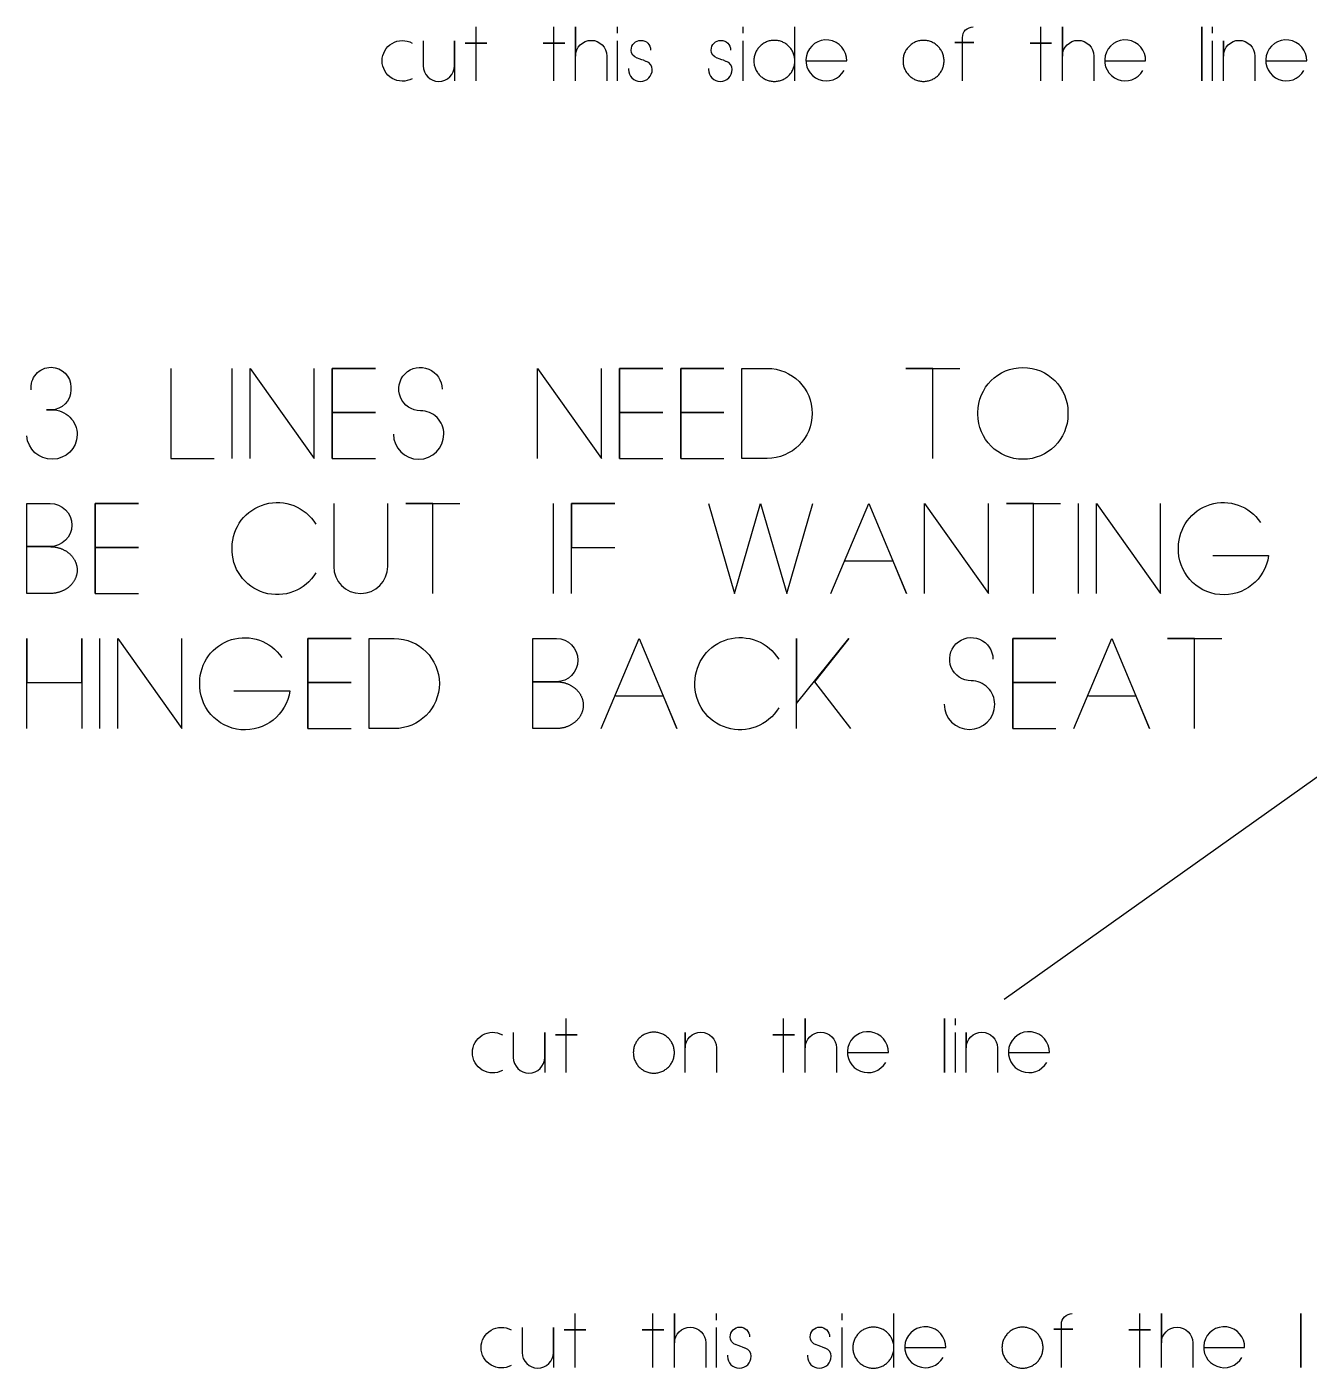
# Model space of a CAD drawing. Extents: x -841 to 5272, y -506 to 2808.
# Drawn here: x -841 to -129, y 431 to 1175 of the extents above; entities that cross this region are included whole.
import ezdxf

# ---------------------------------------------------------------- set-up
doc = ezdxf.new("R2010")
doc.units = 0
doc.layers.add('T5_LOGOLAYER_2', color=18, linetype='CONTINUOUS')
doc.layers.add('T5_LOGOLAYER_21', color=18, linetype='CONTINUOUS')

msp = doc.modelspace()

# ---------------------------------------------------------------- linework, layer by layer
at = {"layer": 'T5_LOGOLAYER_2'}
for points in [[(-591.84, 1145.45), (-591.84, 1166.45), (-597.84, 1166.45), (-585.84, 1166.45), (-591.84, 1166.45), (-591.84, 1175.45)], [(-548.64, 1145.45), (-548.64, 1166.45), (-554.64, 1166.45), (-542.64, 1166.45), (-548.64, 1166.45), (-548.64, 1175.45)], [(-513.24, 1171.85), (-513.24, 1175.45)], [(-443.64, 1171.85), (-443.64, 1175.45)], [(-414.84, 1145.45), (-414.84, 1156.55), (-414.86, 1157.14), (-414.9, 1157.72), (-414.98, 1158.29), (-415.08, 1158.85), (-415.2, 1159.4), (-415.36, 1159.94), (-415.54, 1160.47), (-415.74, 1160.99), (-415.97, 1161.49), (-416.22, 1161.98), (-416.5, 1162.46), (-416.79, 1162.92), (-417.11, 1163.37), (-417.45, 1163.8), (-417.81, 1164.21), (-418.18, 1164.61), (-418.58, 1164.99), (-418.99, 1165.35), (-419.42, 1165.69), (-419.87, 1166), (-420.33, 1166.3), (-420.81, 1166.57), (-421.3, 1166.83), (-421.81, 1167.05), (-422.33, 1167.26), (-422.85, 1167.44), (-423.4, 1167.59), (-423.95, 1167.72), (-424.51, 1167.82), (-425.08, 1167.89), (-425.66, 1167.94), (-426.24, 1167.95), (-426.83, 1167.94), (-427.41, 1167.89), (-427.98, 1167.82), (-428.54, 1167.72), (-429.09, 1167.59), (-429.63, 1167.44), (-430.16, 1167.26), (-430.68, 1167.05), (-431.19, 1166.83), (-431.68, 1166.57), (-432.16, 1166.3), (-432.62, 1166), (-433.07, 1165.69), (-433.5, 1165.35), (-433.91, 1164.99), (-434.31, 1164.61), (-434.68, 1164.21), (-435.04, 1163.8), (-435.38, 1163.37), (-435.7, 1162.92), (-435.99, 1162.46), (-436.27, 1161.98), (-436.52, 1161.49), (-436.75, 1160.99), (-436.95, 1160.47), (-437.13, 1159.94), (-437.29, 1159.4), (-437.41, 1158.85), (-437.51, 1158.29), (-437.59, 1157.72), (-437.63, 1157.14), (-437.64, 1156.55), (-437.63, 1155.96), (-437.59, 1155.38), (-437.51, 1154.81), (-437.41, 1154.25), (-437.29, 1153.7), (-437.13, 1153.16), (-436.95, 1152.63), (-436.75, 1152.11), (-436.52, 1151.61), (-436.27, 1151.12), (-435.99, 1150.64), (-435.7, 1150.18), (-435.38, 1149.73), (-435.04, 1149.3), (-434.68, 1148.88), (-434.31, 1148.49), (-433.91, 1148.11), (-433.5, 1147.75), (-433.07, 1147.41), (-432.62, 1147.1), (-432.16, 1146.8), (-431.68, 1146.53), (-431.19, 1146.27), (-430.68, 1146.05), (-430.16, 1145.84), (-429.63, 1145.66), (-429.09, 1145.51), (-428.54, 1145.38), (-427.98, 1145.28), (-427.41, 1145.21), (-426.83, 1145.16), (-426.24, 1145.15), (-425.66, 1145.16), (-425.08, 1145.21), (-424.51, 1145.28), (-423.95, 1145.38), (-423.4, 1145.51), (-422.85, 1145.66), (-422.33, 1145.84), (-421.81, 1146.05), (-421.3, 1146.27), (-420.81, 1146.53), (-420.33, 1146.8), (-419.87, 1147.1), (-419.42, 1147.41), (-418.99, 1147.75), (-418.58, 1148.11), (-418.18, 1148.49), (-417.81, 1148.88), (-417.45, 1149.3), (-417.11, 1149.73), (-416.79, 1150.18), (-416.5, 1150.64), (-416.22, 1151.12), (-415.97, 1151.61), (-415.74, 1152.11), (-415.54, 1152.63), (-415.36, 1153.16), (-415.2, 1153.7), (-415.08, 1154.25), (-414.98, 1154.81), (-414.9, 1155.38), (-414.86, 1155.96), (-414.84, 1156.55), (-414.84, 1175.45)], [(-278.34, 1145.45), (-278.34, 1166.45), (-284.34, 1166.45), (-272.34, 1166.45), (-278.34, 1166.45), (-278.34, 1175.45)], [(-182.94, 1171.85), (-182.94, 1175.45)], [(-513.24, 1145.45), (-513.24, 1167.65)], [(-443.64, 1145.45), (-443.64, 1167.65)], [(-182.94, 1145.45), (-182.94, 1167.65)], [(-761.23, 985.84), (-761.23, 935.84), (-737.23, 935.84)], [(-727.23, 935.84), (-727.23, 985.84)], [(-717.23, 935.84), (-717.23, 985.84), (-681.73, 935.84), (-681.73, 985.84)], [(-671.73, 935.84), (-671.73, 985.84), (-647.73, 985.84), (-671.73, 985.84), (-671.73, 961.34), (-647.73, 961.34), (-671.73, 961.34), (-671.73, 935.84), (-647.73, 935.84)], [(-557.73, 935.84), (-557.73, 985.84), (-522.23, 935.84), (-522.23, 985.84)], [(-512.23, 935.84), (-512.23, 985.84), (-488.23, 985.84), (-512.23, 985.84), (-512.23, 961.34), (-488.23, 961.34), (-512.23, 961.34), (-512.23, 935.84), (-488.23, 935.84)], [(-478.23, 935.84), (-478.23, 985.84), (-454.23, 985.84), (-478.23, 985.84), (-478.23, 961.34), (-454.23, 961.34), (-478.23, 961.34), (-478.23, 935.84), (-454.23, 935.84)], [(-338.26, 935.84), (-338.26, 985.84), (-353.26, 985.84), (-323.26, 985.84)], [(-803.29, 860.84), (-803.29, 910.84), (-779.29, 910.84), (-803.29, 910.84), (-803.29, 886.34), (-779.29, 886.34), (-803.29, 886.34), (-803.29, 860.84), (-779.29, 860.84)], [(-615.89, 860.84), (-615.89, 910.84), (-630.89, 910.84), (-600.89, 910.84)], [(-548.89, 860.84), (-548.89, 910.84)], [(-538.89, 860.84), (-538.89, 910.84), (-514.89, 910.84), (-538.89, 910.84), (-538.89, 886.34), (-514.89, 886.34)], [(-462.89, 910.84), (-448.39, 860.84), (-433.89, 910.84), (-419.39, 860.84), (-404.89, 910.84)], [(-394.89, 860.84), (-373.89, 910.84), (-352.89, 860.84), (-360.39, 878.84), (-386.89, 878.84)], [(-342.89, 860.84), (-342.89, 910.84), (-307.39, 860.84), (-307.39, 910.84)], [(-282.39, 860.84), (-282.39, 910.84), (-297.39, 910.84), (-267.39, 910.84)], [(-257.39, 860.84), (-257.39, 910.84)], [(-247.39, 860.84), (-247.39, 910.84), (-211.89, 860.84), (-211.89, 910.84)], [(-841.23, 785.84), (-841.23, 835.84), (-841.23, 811.34), (-810.73, 811.34), (-810.73, 835.84), (-810.73, 785.84)], [(-800.73, 785.84), (-800.73, 835.84)], [(-790.73, 785.84), (-790.73, 835.84), (-755.23, 785.84), (-755.23, 835.84)], [(-685.23, 785.84), (-685.23, 835.84), (-661.23, 835.84), (-685.23, 835.84), (-685.23, 811.34), (-661.23, 811.34), (-685.23, 811.34), (-685.23, 785.84), (-661.23, 785.84)], [(-522.33, 785.84), (-501.33, 835.84), (-480.33, 785.84), (-487.83, 803.84), (-514.33, 803.84)], [(-413.93, 785.84), (-413.93, 835.84), (-413.93, 799.84), (-384.93, 835.84), (-403.93, 811.84), (-383.93, 785.84)], [(-293.93, 785.84), (-293.93, 835.84), (-269.93, 835.84), (-293.93, 835.84), (-293.93, 811.34), (-269.93, 811.34), (-293.93, 811.34), (-293.93, 785.84), (-269.93, 785.84)], [(-259.93, 785.84), (-238.93, 835.84), (-217.93, 785.84), (-225.43, 803.84), (-251.93, 803.84)], [(-192.93, 785.84), (-192.93, 835.84), (-207.93, 835.84), (-177.93, 835.84)], [(-54.06, 809.11), (-298.64, 635.38)], [(-541.76, 594.82), (-541.76, 615.82), (-547.76, 615.82), (-535.76, 615.82), (-541.76, 615.82), (-541.76, 624.82)], [(-421.16, 594.82), (-421.16, 615.82), (-427.16, 615.82), (-415.16, 615.82), (-421.16, 615.82), (-421.16, 624.82)], [(-325.76, 621.22), (-325.76, 624.82)], [(-325.76, 594.82), (-325.76, 617.02)], [(-536.89, 431.03), (-536.89, 452.03), (-542.89, 452.03), (-530.89, 452.03), (-536.89, 452.03), (-536.89, 461.03)], [(-493.69, 431.03), (-493.69, 452.03), (-499.69, 452.03), (-487.69, 452.03), (-493.69, 452.03), (-493.69, 461.03)], [(-458.29, 457.43), (-458.29, 461.03)], [(-388.69, 457.43), (-388.69, 461.03)], [(-359.89, 431.03), (-359.89, 442.13), (-359.9, 442.72), (-359.95, 443.3), (-360.02, 443.87), (-360.12, 444.43), (-360.25, 444.98), (-360.4, 445.52), (-360.58, 446.05), (-360.79, 446.57), (-361.01, 447.08), (-361.27, 447.57), (-361.54, 448.04), (-361.84, 448.51), (-362.15, 448.95), (-362.49, 449.38), (-362.85, 449.8), (-363.23, 450.19), (-363.62, 450.57), (-364.04, 450.93), (-364.47, 451.27), (-364.92, 451.59), (-365.38, 451.88), (-365.86, 452.16), (-366.35, 452.41), (-366.85, 452.64), (-367.37, 452.84), (-367.9, 453.02), (-368.44, 453.17), (-368.99, 453.3), (-369.55, 453.4), (-370.12, 453.47), (-370.7, 453.52), (-371.29, 453.53), (-371.88, 453.52), (-372.46, 453.47), (-373.03, 453.4), (-373.59, 453.3), (-374.14, 453.17), (-374.68, 453.02), (-375.21, 452.84), (-375.73, 452.64), (-376.23, 452.41), (-376.72, 452.16), (-377.2, 451.88), (-377.66, 451.59), (-378.11, 451.27), (-378.54, 450.93), (-378.95, 450.57), (-379.35, 450.19), (-379.73, 449.8), (-380.09, 449.38), (-380.43, 448.95), (-380.74, 448.51), (-381.04, 448.04), (-381.31, 447.57), (-381.57, 447.08), (-381.79, 446.57), (-382, 446.05), (-382.18, 445.52), (-382.33, 444.98), (-382.46, 444.43), (-382.56, 443.87), (-382.63, 443.3), (-382.68, 442.72), (-382.69, 442.13), (-382.68, 441.55), (-382.63, 440.97), (-382.56, 440.4), (-382.46, 439.84), (-382.33, 439.28), (-382.18, 438.74), (-382, 438.21), (-381.79, 437.7), (-381.57, 437.19), (-381.31, 436.7), (-381.04, 436.22), (-380.74, 435.76), (-380.43, 435.31), (-380.09, 434.88), (-379.73, 434.47), (-379.35, 434.07), (-378.95, 433.69), (-378.54, 433.34), (-378.11, 433), (-377.66, 432.68), (-377.2, 432.38), (-376.72, 432.11), (-376.23, 431.86), (-375.73, 431.63), (-375.21, 431.42), (-374.68, 431.25), (-374.14, 431.09), (-373.59, 430.96), (-373.03, 430.86), (-372.46, 430.79), (-371.88, 430.75), (-371.29, 430.73), (-370.7, 430.75), (-370.12, 430.79), (-369.55, 430.86), (-368.99, 430.96), (-368.44, 431.09), (-367.9, 431.25), (-367.37, 431.42), (-366.85, 431.63), (-366.35, 431.86), (-365.86, 432.11), (-365.38, 432.38), (-364.92, 432.68), (-364.47, 433), (-364.04, 433.34), (-363.62, 433.69), (-363.23, 434.07), (-362.85, 434.47), (-362.49, 434.88), (-362.15, 435.31), (-361.84, 435.76), (-361.54, 436.22), (-361.27, 436.7), (-361.01, 437.19), (-360.79, 437.7), (-360.58, 438.21), (-360.4, 438.74), (-360.25, 439.28), (-360.12, 439.84), (-360.02, 440.4), (-359.95, 440.97), (-359.9, 441.55), (-359.89, 442.13), (-359.89, 461.03)], [(-223.39, 431.03), (-223.39, 452.03), (-229.39, 452.03), (-217.39, 452.03), (-223.39, 452.03), (-223.39, 461.03)], [(-458.29, 431.03), (-458.29, 453.23)], [(-388.69, 431.03), (-388.69, 453.23)]]:
    msp.add_lwpolyline(points, dxfattribs=at)
for points in [[(-536.64, 1145.45), (-536.64, 1175.45), (-536.64, 1159.25, -1), (-519.24, 1159.25), (-519.24, 1145.45)], [(-321.84, 1145.45), (-321.84, 1166.75), (-326.04, 1166.75), (-315.54, 1166.75), (-321.84, 1166.75), (-321.84, 1169.45, -0.413333), (-315.84, 1175.45)], [(-266.34, 1145.45), (-266.34, 1175.45), (-266.34, 1159.25, -1), (-248.94, 1159.25), (-248.94, 1145.45)], [(-627.3, 1146.65, -0.569347), (-643.98, 1156.55, -0.569347), (-627.3, 1166.45)], [(-621.24, 1167.65), (-621.24, 1153.85, 1), (-603.84, 1153.85), (-603.84, 1167.65), (-603.84, 1145.45)], [(-497.64, 1156.25), (-498.84, 1156.85), (-499.74, 1157.15), (-501.24, 1157.75), (-502.14, 1158.05), (-502.44, 1158.05, -0.313298), (-505.74, 1162.55, -1), (-494.94, 1162.55)], [(-453.24, 1156.25), (-454.44, 1156.85), (-455.34, 1157.15), (-456.84, 1157.75), (-457.74, 1158.05), (-458.04, 1158.05, -0.313298), (-461.34, 1162.55, -1), (-450.54, 1162.55)], [(-408.24, 1156.55), (-386.04, 1156.55, 0.90232), (-408.5, 1159.35, 0.862347), (-387.54, 1151.15)], [(-242.34, 1156.55), (-220.14, 1156.55, 0.90232), (-242.6, 1159.35, 0.862347), (-221.64, 1151.15)], [(-176.94, 1145.45), (-176.94, 1167.65), (-176.94, 1159.25, -1), (-159.54, 1159.25), (-159.54, 1145.45)], [(-152.94, 1156.55), (-130.74, 1156.55, 0.90232), (-153.2, 1159.35, 0.862347), (-132.24, 1151.15)], [(-507.24, 1152.35), (-507.24, 1151.75, 1), (-494.04, 1151.75, 0.329104), (-497.34, 1156.25)], [(-462.84, 1152.35), (-462.84, 1151.75, 1), (-449.64, 1151.75, 0.329104), (-452.94, 1156.25)], [(-838.73, 973.84, -0.454849), (-827.73, 986.44, -0.411435), (-816.73, 975.34), (-816.73, 973.84, -0.412121), (-827.73, 962.84), (-830.23, 962.84), (-827.23, 962.84, -0.414286), (-813.23, 948.84, -0.946269), (-841.23, 948.34)], [(-637.73, 949.34, 1), (-609.73, 949.34, 0.415385), (-622.73, 962.34, -0.668438), (-631.23, 982.84, -0.668438), (-610.73, 974.34)], [(-680.79, 872.34, -0.77786), (-727.29, 886.34, -0.756443), (-680.79, 899.34)], [(-670.89, 910.84), (-670.89, 875.84, 1), (-640.89, 875.84), (-640.89, 910.84)], [(-182.89, 881.84), (-151.89, 881.84, -0.955296), (-201.89, 886.34, -0.741566), (-156.39, 900.34)], [(-726.23, 806.84), (-695.23, 806.84, -0.955296), (-745.23, 811.34, -0.741566), (-699.73, 825.34)], [(-423.83, 797.34, -0.77786), (-470.33, 811.34, -0.756443), (-423.83, 824.34)], [(-331.93, 799.34, 1), (-303.93, 799.34, 0.415385), (-316.93, 812.34, -0.668438), (-325.43, 832.84, -0.668438), (-304.93, 824.34)], [(-409.16, 594.82), (-409.16, 624.82), (-409.16, 608.62, -1), (-391.76, 608.62), (-391.76, 594.82)], [(-577.22, 596.02, -0.569347), (-593.9, 605.92, -0.569347), (-577.22, 615.82)], [(-571.16, 617.02), (-571.16, 603.22, 1), (-553.76, 603.22), (-553.76, 617.02), (-553.76, 594.82)], [(-475.76, 594.82), (-475.76, 617.02), (-475.76, 608.62, -1), (-458.36, 608.62), (-458.36, 594.82)], [(-385.16, 605.92), (-362.96, 605.92, 0.90232), (-385.42, 608.72, 0.862347), (-364.46, 600.52)], [(-319.76, 594.82), (-319.76, 617.02), (-319.76, 608.62, -1), (-302.36, 608.62), (-302.36, 594.82)], [(-295.76, 605.92), (-273.56, 605.92, 0.90232), (-296.02, 608.72, 0.862347), (-275.06, 600.52)], [(-481.69, 431.03), (-481.69, 461.03), (-481.69, 444.83, -1), (-464.29, 444.83), (-464.29, 431.03)], [(-266.89, 431.03), (-266.89, 452.33), (-271.09, 452.33), (-260.59, 452.33), (-266.89, 452.33), (-266.89, 455.03, -0.413333), (-260.89, 461.03)], [(-211.39, 431.03), (-211.39, 461.03), (-211.39, 444.83, -1), (-193.99, 444.83), (-193.99, 431.03)], [(-572.35, 432.23, -0.569347), (-589.03, 442.13, -0.569347), (-572.35, 452.03)], [(-566.29, 453.23), (-566.29, 439.43, 1), (-548.89, 439.43), (-548.89, 453.23), (-548.89, 431.03)], [(-442.69, 441.83), (-443.89, 442.43), (-444.79, 442.73), (-446.29, 443.33), (-447.19, 443.63), (-447.49, 443.63, -0.313298), (-450.79, 448.13, -1), (-439.99, 448.13)], [(-398.29, 441.83), (-399.49, 442.43), (-400.39, 442.73), (-401.89, 443.33), (-402.79, 443.63), (-403.09, 443.63, -0.313298), (-406.39, 448.13, -1), (-395.59, 448.13)], [(-353.29, 442.13), (-331.09, 442.13, 0.90232), (-353.55, 444.93, 0.862347), (-332.59, 436.73)], [(-187.39, 442.13), (-165.19, 442.13, 0.90232), (-187.65, 444.93, 0.862347), (-166.69, 436.73)], [(-452.29, 437.93), (-452.29, 437.33, 1), (-439.09, 437.33, 0.329104), (-442.39, 441.83)], [(-407.89, 437.93), (-407.89, 437.33, 1), (-394.69, 437.33, 0.329104), (-397.99, 441.83)]]:
    msp.add_lwpolyline(points, format="xyb", dxfattribs=at)
for points in [[(-188.94, 1145.45), (-188.94, 1175.45)], [(-343.44, 1145.15), (-342.86, 1145.16), (-342.28, 1145.21), (-341.71, 1145.28), (-341.15, 1145.38), (-340.6, 1145.51), (-340.05, 1145.66), (-339.53, 1145.84), (-339.01, 1146.05), (-338.5, 1146.27), (-338.01, 1146.53), (-337.53, 1146.8), (-337.07, 1147.1), (-336.62, 1147.41), (-336.19, 1147.75), (-335.78, 1148.11), (-335.38, 1148.49), (-335.01, 1148.88), (-334.65, 1149.3), (-334.31, 1149.73), (-333.99, 1150.18), (-333.7, 1150.64), (-333.42, 1151.12), (-333.17, 1151.61), (-332.94, 1152.11), (-332.74, 1152.63), (-332.56, 1153.16), (-332.4, 1153.7), (-332.28, 1154.25), (-332.18, 1154.81), (-332.1, 1155.38), (-332.06, 1155.96), (-332.04, 1156.55), (-332.06, 1157.14), (-332.1, 1157.72), (-332.18, 1158.29), (-332.28, 1158.85), (-332.4, 1159.4), (-332.56, 1159.94), (-332.74, 1160.47), (-332.94, 1160.99), (-333.17, 1161.49), (-333.42, 1161.98), (-333.7, 1162.46), (-333.99, 1162.92), (-334.31, 1163.37), (-334.65, 1163.8), (-335.01, 1164.21), (-335.38, 1164.61), (-335.78, 1164.99), (-336.19, 1165.35), (-336.62, 1165.69), (-337.07, 1166), (-337.53, 1166.3), (-338.01, 1166.57), (-338.5, 1166.83), (-339.01, 1167.05), (-339.53, 1167.26), (-340.05, 1167.44), (-340.6, 1167.59), (-341.15, 1167.72), (-341.71, 1167.82), (-342.28, 1167.89), (-342.86, 1167.94), (-343.44, 1167.95), (-344.03, 1167.94), (-344.61, 1167.89), (-345.18, 1167.82), (-345.74, 1167.72), (-346.29, 1167.59), (-346.83, 1167.44), (-347.36, 1167.26), (-347.88, 1167.05), (-348.39, 1166.83), (-348.88, 1166.57), (-349.36, 1166.3), (-349.82, 1166), (-350.27, 1165.69), (-350.7, 1165.35), (-351.11, 1164.99), (-351.51, 1164.61), (-351.88, 1164.21), (-352.24, 1163.8), (-352.58, 1163.37), (-352.9, 1162.92), (-353.19, 1162.46), (-353.47, 1161.98), (-353.72, 1161.49), (-353.95, 1160.99), (-354.15, 1160.47), (-354.33, 1159.94), (-354.49, 1159.4), (-354.61, 1158.85), (-354.71, 1158.29), (-354.79, 1157.72), (-354.83, 1157.14), (-354.84, 1156.55), (-354.83, 1155.96), (-354.79, 1155.38), (-354.71, 1154.81), (-354.61, 1154.25), (-354.49, 1153.7), (-354.33, 1153.16), (-354.15, 1152.63), (-353.95, 1152.11), (-353.72, 1151.61), (-353.47, 1151.12), (-353.19, 1150.64), (-352.9, 1150.18), (-352.58, 1149.73), (-352.24, 1149.3), (-351.88, 1148.88), (-351.51, 1148.49), (-351.11, 1148.11), (-350.7, 1147.75), (-350.27, 1147.41), (-349.82, 1147.1), (-349.36, 1146.8), (-348.88, 1146.53), (-348.39, 1146.27), (-347.88, 1146.05), (-347.36, 1145.84), (-346.83, 1145.66), (-346.29, 1145.51), (-345.74, 1145.38), (-345.18, 1145.28), (-344.61, 1145.21), (-344.03, 1145.16)], [(-331.76, 594.82), (-331.76, 624.82)], [(-493.16, 594.52), (-492.57, 594.54), (-491.99, 594.58), (-491.42, 594.66), (-490.86, 594.76), (-490.31, 594.88), (-489.77, 595.04), (-489.24, 595.22), (-488.72, 595.42), (-488.21, 595.65), (-487.72, 595.9), (-487.24, 596.17), (-486.78, 596.47), (-486.33, 596.79), (-485.9, 597.13), (-485.49, 597.49), (-485.09, 597.86), (-484.72, 598.26), (-484.36, 598.67), (-484.02, 599.1), (-483.7, 599.55), (-483.41, 600.01), (-483.13, 600.49), (-482.88, 600.98), (-482.65, 601.49), (-482.45, 602), (-482.27, 602.53), (-482.11, 603.07), (-481.99, 603.63), (-481.89, 604.19), (-481.81, 604.76), (-481.77, 605.34), (-481.76, 605.92), (-481.77, 606.51), (-481.81, 607.09), (-481.89, 607.66), (-481.99, 608.22), (-482.11, 608.77), (-482.27, 609.31), (-482.45, 609.84), (-482.65, 610.36), (-482.88, 610.87), (-483.13, 611.36), (-483.41, 611.84), (-483.7, 612.3), (-484.02, 612.74), (-484.36, 613.18), (-484.72, 613.59), (-485.09, 613.98), (-485.49, 614.36), (-485.9, 614.72), (-486.33, 615.06), (-486.78, 615.38), (-487.24, 615.67), (-487.72, 615.95), (-488.21, 616.2), (-488.72, 616.43), (-489.24, 616.63), (-489.77, 616.81), (-490.31, 616.97), (-490.86, 617.09), (-491.42, 617.19), (-491.99, 617.27), (-492.57, 617.31), (-493.16, 617.32), (-493.74, 617.31), (-494.32, 617.27), (-494.89, 617.19), (-495.45, 617.09), (-496, 616.97), (-496.55, 616.81), (-497.08, 616.63), (-497.59, 616.43), (-498.1, 616.2), (-498.59, 615.95), (-499.07, 615.67), (-499.53, 615.38), (-499.98, 615.06), (-500.41, 614.72), (-500.82, 614.36), (-501.22, 613.98), (-501.59, 613.59), (-501.95, 613.18), (-502.29, 612.74), (-502.61, 612.3), (-502.9, 611.84), (-503.18, 611.36), (-503.43, 610.87), (-503.66, 610.36), (-503.86, 609.84), (-504.04, 609.31), (-504.2, 608.77), (-504.32, 608.22), (-504.42, 607.66), (-504.5, 607.09), (-504.54, 606.51), (-504.56, 605.92), (-504.54, 605.34), (-504.5, 604.76), (-504.42, 604.19), (-504.32, 603.63), (-504.2, 603.07), (-504.04, 602.53), (-503.86, 602), (-503.66, 601.49), (-503.43, 600.98), (-503.18, 600.49), (-502.9, 600.01), (-502.61, 599.55), (-502.29, 599.1), (-501.95, 598.67), (-501.59, 598.26), (-501.22, 597.86), (-500.82, 597.49), (-500.41, 597.13), (-499.98, 596.79), (-499.53, 596.47), (-499.07, 596.17), (-498.59, 595.9), (-498.1, 595.65), (-497.59, 595.42), (-497.08, 595.22), (-496.55, 595.04), (-496, 594.88), (-495.45, 594.76), (-494.89, 594.66), (-494.32, 594.58), (-493.74, 594.54)], [(-133.99, 431.03), (-133.99, 461.03)], [(-288.49, 430.73), (-287.9, 430.75), (-287.32, 430.79), (-286.75, 430.86), (-286.19, 430.96), (-285.64, 431.09), (-285.1, 431.25), (-284.57, 431.42), (-284.05, 431.63), (-283.55, 431.86), (-283.06, 432.11), (-282.58, 432.38), (-282.12, 432.68), (-281.67, 433), (-281.24, 433.34), (-280.82, 433.69), (-280.43, 434.07), (-280.05, 434.47), (-279.69, 434.88), (-279.35, 435.31), (-279.04, 435.76), (-278.74, 436.22), (-278.47, 436.7), (-278.21, 437.19), (-277.99, 437.7), (-277.78, 438.21), (-277.6, 438.74), (-277.45, 439.28), (-277.32, 439.84), (-277.22, 440.4), (-277.15, 440.97), (-277.1, 441.55), (-277.09, 442.13), (-277.1, 442.72), (-277.15, 443.3), (-277.22, 443.87), (-277.32, 444.43), (-277.45, 444.98), (-277.6, 445.52), (-277.78, 446.05), (-277.99, 446.57), (-278.21, 447.08), (-278.47, 447.57), (-278.74, 448.04), (-279.04, 448.51), (-279.35, 448.95), (-279.69, 449.38), (-280.05, 449.8), (-280.43, 450.19), (-280.82, 450.57), (-281.24, 450.93), (-281.67, 451.27), (-282.12, 451.59), (-282.58, 451.88), (-283.06, 452.16), (-283.55, 452.41), (-284.05, 452.64), (-284.57, 452.84), (-285.1, 453.02), (-285.64, 453.17), (-286.19, 453.3), (-286.75, 453.4), (-287.32, 453.47), (-287.9, 453.52), (-288.49, 453.53), (-289.08, 453.52), (-289.66, 453.47), (-290.23, 453.4), (-290.79, 453.3), (-291.34, 453.17), (-291.88, 453.02), (-292.41, 452.84), (-292.93, 452.64), (-293.43, 452.41), (-293.92, 452.16), (-294.4, 451.88), (-294.86, 451.59), (-295.31, 451.27), (-295.74, 450.93), (-296.15, 450.57), (-296.55, 450.19), (-296.93, 449.8), (-297.29, 449.38), (-297.63, 448.95), (-297.94, 448.51), (-298.24, 448.04), (-298.51, 447.57), (-298.77, 447.08), (-298.99, 446.57), (-299.2, 446.05), (-299.38, 445.52), (-299.53, 444.98), (-299.66, 444.43), (-299.76, 443.87), (-299.83, 443.3), (-299.88, 442.72), (-299.89, 442.13), (-299.88, 441.55), (-299.83, 440.97), (-299.76, 440.4), (-299.66, 439.84), (-299.53, 439.28), (-299.38, 438.74), (-299.2, 438.21), (-298.99, 437.7), (-298.77, 437.19), (-298.51, 436.7), (-298.24, 436.22), (-297.94, 435.76), (-297.63, 435.31), (-297.29, 434.88), (-296.93, 434.47), (-296.55, 434.07), (-296.15, 433.69), (-295.74, 433.34), (-295.31, 433), (-294.86, 432.68), (-294.4, 432.38), (-293.92, 432.11), (-293.43, 431.86), (-292.93, 431.63), (-292.41, 431.42), (-291.88, 431.25), (-291.34, 431.09), (-290.79, 430.96), (-290.23, 430.86), (-289.66, 430.79), (-289.08, 430.75)]]:
    msp.add_lwpolyline(points, close=True, dxfattribs=at)
for points in [[(-444.23, 935.84), (-444.23, 985.84), (-430.23, 985.84, -1), (-430.23, 935.84)], [(-263.26, 960.34, -1), (-313.26, 960.34), (-313.26, 961.34, -1), (-263.26, 961.34)], [(-841.23, 860.84), (-841.23, 910.84), (-828.23, 910.84, -1), (-828.23, 886.84), (-841.23, 886.84), (-828.23, 886.84), (-827.84, 886.83), (-827.46, 886.82), (-827.08, 886.8), (-826.7, 886.77), (-826.32, 886.73), (-825.95, 886.69), (-825.58, 886.63), (-825.22, 886.57), (-824.85, 886.5), (-824.49, 886.43), (-824.14, 886.34), (-823.79, 886.25), (-823.44, 886.15), (-823.09, 886.05), (-822.75, 885.94), (-822.41, 885.82), (-822.08, 885.69), (-821.75, 885.56), (-821.43, 885.42), (-821.11, 885.27), (-820.79, 885.12), (-820.48, 884.96), (-820.18, 884.79), (-819.88, 884.62), (-819.58, 884.44), (-819.29, 884.26), (-819.01, 884.07), (-818.73, 883.87), (-818.45, 883.67), (-818.18, 883.46), (-817.92, 883.25), (-817.67, 883.03), (-817.42, 882.81), (-817.17, 882.58), (-816.93, 882.35), (-816.7, 882.11), (-816.48, 881.86), (-816.26, 881.62), (-816.05, 881.36), (-815.84, 881.11), (-815.65, 880.84), (-815.45, 880.58), (-815.27, 880.31), (-815.09, 880.03), (-814.93, 879.76), (-814.77, 879.47), (-814.61, 879.19), (-814.47, 878.9), (-814.33, 878.6), (-814.2, 878.31), (-814.08, 878.01), (-813.96, 877.7), (-813.86, 877.4), (-813.76, 877.09), (-813.67, 876.77), (-813.6, 876.46), (-813.53, 876.14), (-813.46, 875.82), (-813.41, 875.49), (-813.37, 875.17), (-813.34, 874.84), (-813.31, 874.51), (-813.3, 874.17), (-813.29, 873.84), (-813.3, 873.5), (-813.31, 873.17), (-813.34, 872.84), (-813.37, 872.51), (-813.41, 872.18), (-813.46, 871.86), (-813.53, 871.54), (-813.6, 871.22), (-813.67, 870.9), (-813.76, 870.59), (-813.86, 870.28), (-813.96, 869.97), (-814.08, 869.67), (-814.2, 869.37), (-814.33, 869.07), (-814.47, 868.78), (-814.61, 868.49), (-814.77, 868.2), (-814.93, 867.92), (-815.09, 867.64), (-815.27, 867.37), (-815.45, 867.1), (-815.65, 866.83), (-815.84, 866.57), (-816.05, 866.31), (-816.26, 866.06), (-816.48, 865.81), (-816.7, 865.57), (-816.93, 865.33), (-817.17, 865.1), (-817.42, 864.87), (-817.67, 864.65), (-817.92, 864.43), (-818.18, 864.21), (-818.45, 864.01), (-818.73, 863.81), (-819.01, 863.61), (-819.29, 863.42), (-819.58, 863.24), (-819.88, 863.06), (-820.18, 862.89), (-820.48, 862.72), (-820.79, 862.56), (-821.11, 862.41), (-821.43, 862.26), (-821.75, 862.12), (-822.08, 861.99), (-822.41, 861.86), (-822.75, 861.74), (-823.09, 861.63), (-823.44, 861.52), (-823.79, 861.42), (-824.14, 861.33), (-824.49, 861.25), (-824.85, 861.17), (-825.22, 861.1), (-825.58, 861.04), (-825.95, 860.99), (-826.32, 860.94), (-826.7, 860.9), (-827.08, 860.88), (-827.46, 860.85), (-827.84, 860.84), (-828.23, 860.84)], [(-651.23, 785.84), (-651.23, 835.84), (-637.23, 835.84, -1), (-637.23, 785.84)], [(-560.26, 785.84), (-560.26, 835.84), (-547.26, 835.84, -1), (-547.26, 811.84), (-560.26, 811.84), (-547.26, 811.84), (-546.87, 811.83), (-546.49, 811.82), (-546.11, 811.8), (-545.73, 811.77), (-545.36, 811.73), (-544.98, 811.69), (-544.62, 811.63), (-544.25, 811.57), (-543.89, 811.5), (-543.53, 811.43), (-543.17, 811.34), (-542.82, 811.25), (-542.47, 811.15), (-542.12, 811.05), (-541.78, 810.94), (-541.45, 810.82), (-541.11, 810.69), (-540.78, 810.56), (-540.46, 810.42), (-540.14, 810.27), (-539.83, 810.12), (-539.52, 809.96), (-539.21, 809.79), (-538.91, 809.62), (-538.61, 809.44), (-538.32, 809.26), (-538.04, 809.07), (-537.76, 808.87), (-537.49, 808.67), (-537.22, 808.46), (-536.96, 808.25), (-536.7, 808.03), (-536.45, 807.81), (-536.21, 807.58), (-535.97, 807.35), (-535.74, 807.11), (-535.51, 806.86), (-535.29, 806.62), (-535.08, 806.36), (-534.88, 806.11), (-534.68, 805.84), (-534.49, 805.58), (-534.3, 805.31), (-534.13, 805.03), (-533.96, 804.76), (-533.8, 804.47), (-533.64, 804.19), (-533.5, 803.9), (-533.36, 803.6), (-533.23, 803.31), (-533.11, 803.01), (-533, 802.7), (-532.89, 802.4), (-532.8, 802.09), (-532.71, 801.77), (-532.63, 801.46), (-532.56, 801.14), (-532.5, 800.82), (-532.45, 800.49), (-532.4, 800.17), (-532.37, 799.84), (-532.35, 799.51), (-532.33, 799.17), (-532.33, 798.84), (-532.33, 798.5), (-532.35, 798.17), (-532.37, 797.84), (-532.4, 797.51), (-532.45, 797.18), (-532.5, 796.86), (-532.56, 796.54), (-532.63, 796.22), (-532.71, 795.9), (-532.8, 795.59), (-532.89, 795.28), (-533, 794.97), (-533.11, 794.67), (-533.23, 794.37), (-533.36, 794.07), (-533.5, 793.78), (-533.64, 793.49), (-533.8, 793.2), (-533.96, 792.92), (-534.13, 792.64), (-534.3, 792.37), (-534.49, 792.1), (-534.68, 791.83), (-534.88, 791.57), (-535.08, 791.31), (-535.29, 791.06), (-535.51, 790.81), (-535.74, 790.57), (-535.97, 790.33), (-536.21, 790.1), (-536.45, 789.87), (-536.7, 789.65), (-536.96, 789.43), (-537.22, 789.21), (-537.49, 789.01), (-537.76, 788.81), (-538.04, 788.61), (-538.32, 788.42), (-538.61, 788.24), (-538.91, 788.06), (-539.21, 787.89), (-539.52, 787.72), (-539.83, 787.56), (-540.14, 787.41), (-540.46, 787.26), (-540.78, 787.12), (-541.11, 786.99), (-541.45, 786.86), (-541.78, 786.74), (-542.12, 786.63), (-542.47, 786.52), (-542.82, 786.42), (-543.17, 786.33), (-543.53, 786.25), (-543.89, 786.17), (-544.25, 786.1), (-544.62, 786.04), (-544.98, 785.99), (-545.36, 785.94), (-545.73, 785.9), (-546.11, 785.88), (-546.49, 785.85), (-546.87, 785.84), (-547.26, 785.84)]]:
    msp.add_lwpolyline(points, format="xyb", close=True, dxfattribs=at)
at = {"layer": 'T5_LOGOLAYER_21'}
for points in [[(-838.73, 973.84, -0.454849), (-827.73, 986.44, -0.411435), (-816.73, 975.34), (-816.73, 973.84, -0.412121), (-827.73, 962.84), (-830.23, 962.84), (-827.23, 962.84, -0.414286), (-813.23, 948.84, -0.946269), (-841.23, 948.34)], [(-637.73, 949.34, 1), (-609.73, 949.34, 0.415385), (-622.73, 962.34, -0.668438), (-631.23, 982.84, -0.668438), (-610.73, 974.34)], [(-680.79, 872.34, -0.77786), (-727.29, 886.34, -0.756443), (-680.79, 899.34)], [(-670.89, 910.84), (-670.89, 875.84, 1), (-640.89, 875.84), (-640.89, 910.84)], [(-182.89, 881.84), (-151.89, 881.84, -0.955296), (-201.89, 886.34, -0.741566), (-156.39, 900.34)], [(-726.23, 806.84), (-695.23, 806.84, -0.955296), (-745.23, 811.34, -0.741566), (-699.73, 825.34)], [(-423.83, 797.34, -0.77786), (-470.33, 811.34, -0.756443), (-423.83, 824.34)], [(-331.93, 799.34, 1), (-303.93, 799.34, 0.415385), (-316.93, 812.34, -0.668438), (-325.43, 832.84, -0.668438), (-304.93, 824.34)]]:
    msp.add_lwpolyline(points, format="xyb", dxfattribs=at)
for points in [[(-761.23, 985.84), (-761.23, 935.84), (-737.23, 935.84)], [(-727.23, 935.84), (-727.23, 985.84)], [(-717.23, 935.84), (-717.23, 985.84), (-681.73, 935.84), (-681.73, 985.84)], [(-671.73, 935.84), (-671.73, 985.84), (-647.73, 985.84), (-671.73, 985.84), (-671.73, 961.34), (-647.73, 961.34), (-671.73, 961.34), (-671.73, 935.84), (-647.73, 935.84)], [(-557.73, 935.84), (-557.73, 985.84), (-522.23, 935.84), (-522.23, 985.84)], [(-512.23, 935.84), (-512.23, 985.84), (-488.23, 985.84), (-512.23, 985.84), (-512.23, 961.34), (-488.23, 961.34), (-512.23, 961.34), (-512.23, 935.84), (-488.23, 935.84)], [(-478.23, 935.84), (-478.23, 985.84), (-454.23, 985.84), (-478.23, 985.84), (-478.23, 961.34), (-454.23, 961.34), (-478.23, 961.34), (-478.23, 935.84), (-454.23, 935.84)], [(-338.26, 935.84), (-338.26, 985.84), (-353.26, 985.84), (-323.26, 985.84)], [(-803.29, 860.84), (-803.29, 910.84), (-779.29, 910.84), (-803.29, 910.84), (-803.29, 886.34), (-779.29, 886.34), (-803.29, 886.34), (-803.29, 860.84), (-779.29, 860.84)], [(-615.89, 860.84), (-615.89, 910.84), (-630.89, 910.84), (-600.89, 910.84)], [(-548.89, 860.84), (-548.89, 910.84)], [(-538.89, 860.84), (-538.89, 910.84), (-514.89, 910.84), (-538.89, 910.84), (-538.89, 886.34), (-514.89, 886.34)], [(-462.89, 910.84), (-448.39, 860.84), (-433.89, 910.84), (-419.39, 860.84), (-404.89, 910.84)], [(-394.89, 860.84), (-373.89, 910.84), (-352.89, 860.84), (-360.39, 878.84), (-386.89, 878.84)], [(-342.89, 860.84), (-342.89, 910.84), (-307.39, 860.84), (-307.39, 910.84)], [(-282.39, 860.84), (-282.39, 910.84), (-297.39, 910.84), (-267.39, 910.84)], [(-257.39, 860.84), (-257.39, 910.84)], [(-247.39, 860.84), (-247.39, 910.84), (-211.89, 860.84), (-211.89, 910.84)], [(-841.23, 785.84), (-841.23, 835.84), (-841.23, 811.34), (-810.73, 811.34), (-810.73, 835.84), (-810.73, 785.84)], [(-800.73, 785.84), (-800.73, 835.84)], [(-790.73, 785.84), (-790.73, 835.84), (-755.23, 785.84), (-755.23, 835.84)], [(-685.23, 785.84), (-685.23, 835.84), (-661.23, 835.84), (-685.23, 835.84), (-685.23, 811.34), (-661.23, 811.34), (-685.23, 811.34), (-685.23, 785.84), (-661.23, 785.84)], [(-522.33, 785.84), (-501.33, 835.84), (-480.33, 785.84), (-487.83, 803.84), (-514.33, 803.84)], [(-413.93, 785.84), (-413.93, 835.84), (-413.93, 799.84), (-384.93, 835.84), (-403.93, 811.84), (-383.93, 785.84)], [(-293.93, 785.84), (-293.93, 835.84), (-269.93, 835.84), (-293.93, 835.84), (-293.93, 811.34), (-269.93, 811.34), (-293.93, 811.34), (-293.93, 785.84), (-269.93, 785.84)], [(-259.93, 785.84), (-238.93, 835.84), (-217.93, 785.84), (-225.43, 803.84), (-251.93, 803.84)], [(-192.93, 785.84), (-192.93, 835.84), (-207.93, 835.84), (-177.93, 835.84)]]:
    msp.add_lwpolyline(points, dxfattribs=at)
for points in [[(-444.23, 935.84), (-444.23, 985.84), (-430.23, 985.84, -1), (-430.23, 935.84)], [(-263.26, 960.34, -1), (-313.26, 960.34), (-313.26, 961.34, -1), (-263.26, 961.34)], [(-841.23, 860.84), (-841.23, 910.84), (-828.23, 910.84, -1), (-828.23, 886.84), (-841.23, 886.84), (-828.23, 886.84), (-827.84, 886.83), (-827.46, 886.82), (-827.08, 886.8), (-826.7, 886.77), (-826.32, 886.73), (-825.95, 886.69), (-825.58, 886.63), (-825.22, 886.57), (-824.85, 886.5), (-824.49, 886.43), (-824.14, 886.34), (-823.79, 886.25), (-823.44, 886.15), (-823.09, 886.05), (-822.75, 885.94), (-822.41, 885.82), (-822.08, 885.69), (-821.75, 885.56), (-821.43, 885.42), (-821.11, 885.27), (-820.79, 885.12), (-820.48, 884.96), (-820.18, 884.79), (-819.88, 884.62), (-819.58, 884.44), (-819.29, 884.26), (-819.01, 884.07), (-818.73, 883.87), (-818.45, 883.67), (-818.18, 883.46), (-817.92, 883.25), (-817.67, 883.03), (-817.42, 882.81), (-817.17, 882.58), (-816.93, 882.35), (-816.7, 882.11), (-816.48, 881.86), (-816.26, 881.62), (-816.05, 881.36), (-815.84, 881.11), (-815.65, 880.84), (-815.45, 880.58), (-815.27, 880.31), (-815.09, 880.03), (-814.93, 879.76), (-814.77, 879.47), (-814.61, 879.19), (-814.47, 878.9), (-814.33, 878.6), (-814.2, 878.31), (-814.08, 878.01), (-813.96, 877.7), (-813.86, 877.4), (-813.76, 877.09), (-813.67, 876.77), (-813.6, 876.46), (-813.53, 876.14), (-813.46, 875.82), (-813.41, 875.49), (-813.37, 875.17), (-813.34, 874.84), (-813.31, 874.51), (-813.3, 874.17), (-813.29, 873.84), (-813.3, 873.5), (-813.31, 873.17), (-813.34, 872.84), (-813.37, 872.51), (-813.41, 872.18), (-813.46, 871.86), (-813.53, 871.54), (-813.6, 871.22), (-813.67, 870.9), (-813.76, 870.59), (-813.86, 870.28), (-813.96, 869.97), (-814.08, 869.67), (-814.2, 869.37), (-814.33, 869.07), (-814.47, 868.78), (-814.61, 868.49), (-814.77, 868.2), (-814.93, 867.92), (-815.09, 867.64), (-815.27, 867.37), (-815.45, 867.1), (-815.65, 866.83), (-815.84, 866.57), (-816.05, 866.31), (-816.26, 866.06), (-816.48, 865.81), (-816.7, 865.57), (-816.93, 865.33), (-817.17, 865.1), (-817.42, 864.87), (-817.67, 864.65), (-817.92, 864.43), (-818.18, 864.21), (-818.45, 864.01), (-818.73, 863.81), (-819.01, 863.61), (-819.29, 863.42), (-819.58, 863.24), (-819.88, 863.06), (-820.18, 862.89), (-820.48, 862.72), (-820.79, 862.56), (-821.11, 862.41), (-821.43, 862.26), (-821.75, 862.12), (-822.08, 861.99), (-822.41, 861.86), (-822.75, 861.74), (-823.09, 861.63), (-823.44, 861.52), (-823.79, 861.42), (-824.14, 861.33), (-824.49, 861.25), (-824.85, 861.17), (-825.22, 861.1), (-825.58, 861.04), (-825.95, 860.99), (-826.32, 860.94), (-826.7, 860.9), (-827.08, 860.88), (-827.46, 860.85), (-827.84, 860.84), (-828.23, 860.84)], [(-651.23, 785.84), (-651.23, 835.84), (-637.23, 835.84, -1), (-637.23, 785.84)], [(-560.26, 785.84), (-560.26, 835.84), (-547.26, 835.84, -1), (-547.26, 811.84), (-560.26, 811.84), (-547.26, 811.84), (-546.87, 811.83), (-546.49, 811.82), (-546.11, 811.8), (-545.73, 811.77), (-545.36, 811.73), (-544.98, 811.69), (-544.62, 811.63), (-544.25, 811.57), (-543.89, 811.5), (-543.53, 811.43), (-543.17, 811.34), (-542.82, 811.25), (-542.47, 811.15), (-542.12, 811.05), (-541.78, 810.94), (-541.45, 810.82), (-541.11, 810.69), (-540.78, 810.56), (-540.46, 810.42), (-540.14, 810.27), (-539.83, 810.12), (-539.52, 809.96), (-539.21, 809.79), (-538.91, 809.62), (-538.61, 809.44), (-538.32, 809.26), (-538.04, 809.07), (-537.76, 808.87), (-537.49, 808.67), (-537.22, 808.46), (-536.96, 808.25), (-536.7, 808.03), (-536.45, 807.81), (-536.21, 807.58), (-535.97, 807.35), (-535.74, 807.11), (-535.51, 806.86), (-535.29, 806.62), (-535.08, 806.36), (-534.88, 806.11), (-534.68, 805.84), (-534.49, 805.58), (-534.3, 805.31), (-534.13, 805.03), (-533.96, 804.76), (-533.8, 804.47), (-533.64, 804.19), (-533.5, 803.9), (-533.36, 803.6), (-533.23, 803.31), (-533.11, 803.01), (-533, 802.7), (-532.89, 802.4), (-532.8, 802.09), (-532.71, 801.77), (-532.63, 801.46), (-532.56, 801.14), (-532.5, 800.82), (-532.45, 800.49), (-532.4, 800.17), (-532.37, 799.84), (-532.35, 799.51), (-532.33, 799.17), (-532.33, 798.84), (-532.33, 798.5), (-532.35, 798.17), (-532.37, 797.84), (-532.4, 797.51), (-532.45, 797.18), (-532.5, 796.86), (-532.56, 796.54), (-532.63, 796.22), (-532.71, 795.9), (-532.8, 795.59), (-532.89, 795.28), (-533, 794.97), (-533.11, 794.67), (-533.23, 794.37), (-533.36, 794.07), (-533.5, 793.78), (-533.64, 793.49), (-533.8, 793.2), (-533.96, 792.92), (-534.13, 792.64), (-534.3, 792.37), (-534.49, 792.1), (-534.68, 791.83), (-534.88, 791.57), (-535.08, 791.31), (-535.29, 791.06), (-535.51, 790.81), (-535.74, 790.57), (-535.97, 790.33), (-536.21, 790.1), (-536.45, 789.87), (-536.7, 789.65), (-536.96, 789.43), (-537.22, 789.21), (-537.49, 789.01), (-537.76, 788.81), (-538.04, 788.61), (-538.32, 788.42), (-538.61, 788.24), (-538.91, 788.06), (-539.21, 787.89), (-539.52, 787.72), (-539.83, 787.56), (-540.14, 787.41), (-540.46, 787.26), (-540.78, 787.12), (-541.11, 786.99), (-541.45, 786.86), (-541.78, 786.74), (-542.12, 786.63), (-542.47, 786.52), (-542.82, 786.42), (-543.17, 786.33), (-543.53, 786.25), (-543.89, 786.17), (-544.25, 786.1), (-544.62, 786.04), (-544.98, 785.99), (-545.36, 785.94), (-545.73, 785.9), (-546.11, 785.88), (-546.49, 785.85), (-546.87, 785.84), (-547.26, 785.84)]]:
    msp.add_lwpolyline(points, format="xyb", close=True, dxfattribs=at)

doc.saveas('drawing.dxf')
